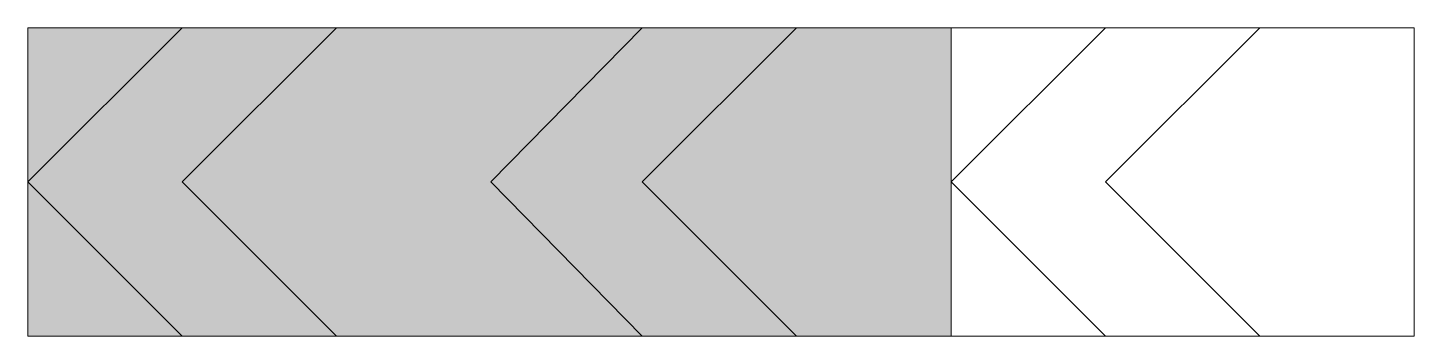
# Model space of a CAD drawing. Header units: metres. Extents: x 15 to 554, y 75 to 195.
import ezdxf

# ---------------------------------------------------------------- set-up
doc = ezdxf.new("R2010")
doc.units = ezdxf.units.M
for name, color, linetype, true_color in [('FILL_BLACK_000000', 7, 'Continuous', 0x000000), ('FILL_WHITE_FFFFFF', 7, 'Continuous', 0xffffff), ('STROKE_BLACK_000000', 7, 'Continuous', 0x000000)]:
    doc.layers.add(name, color=color, linetype=linetype, true_color=true_color)

msp = doc.modelspace()

# ---------------------------------------------------------------- hatches: boundary and pattern name
at = {"layer": 'FILL_BLACK_000000', "true_color": 0x000000}
h = msp.add_hatch(color=7, dxfattribs=at)
h.dxf.hatch_style = 1
h.paths.add_polyline_path([(373.89, 195.12), (373.89, 75.12), (15.09, 75.12), (15.09, 195.12), (373.89, 195.12)])
at = {"layer": 'FILL_WHITE_FFFFFF', "true_color": 0xffffff}
h = msp.add_hatch(color=7, dxfattribs=at)
h.dxf.hatch_style = 1
h.paths.add_polyline_path([(135.09, 75.12), (75.09, 75.12), (15.09, 135.12), (75.09, 195.12), (135.09, 195.12), (75.09, 135.12), (135.09, 75.12)])
h = msp.add_hatch(color=7, dxfattribs=at)
h.dxf.hatch_style = 1
h.paths.add_polyline_path([(313.89, 75.12), (253.89, 75.12), (195.09, 135.12), (253.89, 195.12), (313.89, 195.12), (253.89, 135.12), (313.89, 75.12)])

# ---------------------------------------------------------------- linework, layer by layer
at = {"layer": 'FILL_BLACK_000000', "lineweight": 0, "true_color": 0x000000}
msp.add_lwpolyline([(373.89, 195.12), (373.89, 75.12), (15.09, 75.12), (15.09, 195.12)], close=True, dxfattribs=at)
at = {"layer": 'FILL_WHITE_FFFFFF', "lineweight": 0, "true_color": 0x000000}
for points in [[(135.09, 75.12), (75.09, 75.12), (15.09, 135.12), (75.09, 195.12), (135.09, 195.12), (75.09, 135.12)], [(313.89, 75.12), (253.89, 75.12), (195.09, 135.12), (253.89, 195.12), (313.89, 195.12), (253.89, 135.12)]]:
    msp.add_lwpolyline(points, close=True, dxfattribs=at)
at = {"layer": 'STROKE_BLACK_000000', "lineweight": 0, "true_color": 0x000000}
for points in [[(373.89, 195.12), (15.09, 195.12), (15.09, 75.12), (373.89, 75.12), (373.89, 195.12)], [(373.89, 195.12), (553.89, 195.12), (553.89, 75.12), (373.89, 75.12)], [(433.89, 195.12), (373.89, 135.12), (433.89, 75.12)], [(493.89, 195.12), (433.89, 135.12), (493.89, 75.12)]]:
    msp.add_lwpolyline(points, dxfattribs=at)

doc.saveas('drawing.dxf')
